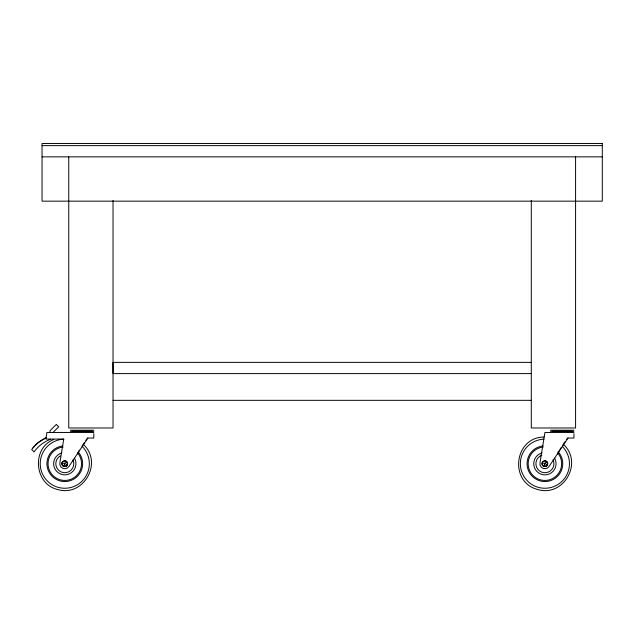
<?xml version="1.0" encoding="UTF-8"?>
<svg xmlns="http://www.w3.org/2000/svg" width="634" height="634" viewBox="0 0 634 634"><rect width="100%" height="100%" fill="white"/><g stroke="black" fill="none" stroke-linecap="round" stroke-linejoin="round"><path stroke-width="0.95" d="M50.015 432.586L50.015 430.724L56.339 424.415L58.7 426.785L53.018 432.459M93.816 433.593L93.816 438.054L87.389 438.046M573.936 433.593L573.936 438.054L567.509 438.046L566.487 439.584M545.034 466.473L546.666 465.855L547.522 464.667A2.813 2.813 0 0 0 546.5 461.378L545.842 461.029A2.877 2.877 0 0 0 542.514 462.035L542.165 462.693A2.813 2.813 0 0 0 543.187 465.982L543.845 466.331L545.842 461.029L547.047 461.877L547.673 463.573M542.308 462.741L542.205 462.979A2.79 2.79 0 0 0 543.504 466.117L544.828 466.481M64.906 466.473L66.546 465.855L67.561 463.779M77.324 453.904L79.345 450.14M557.444 453.904L559.465 450.14M82.087 446.019L84.282 442.714M85.859 440.353L86.882 438.815M87.872 438.046L69.13 466.22A5.024 5.024 0 0 1 59.929 462.4L63.725 439.061L45.87 439.053L46.948 432.443L93.816 432.475M560.012 449.316L561.114 447.667M562.762 445.195L564.957 441.89M567.993 438.046L549.25 466.22A5.024 5.024 0 0 1 540.049 462.4L544.923 432.459L573.936 432.475M67.101 465.221L67.481 462.986L65.722 461.029A2.877 2.877 0 0 0 62.394 462.035L62.045 462.693L67.402 464.667A2.813 2.813 0 0 0 66.38 461.378L65.722 461.029L63.725 466.331L63.067 465.982A2.877 2.877 0 0 1 62.037 462.63M547.221 465.221L547.602 462.986L545.628 461.005A2.79 2.79 0 0 0 542.49 462.305M32.849 448.008L38.23 442.564L46.417 437.619A34.783 34.783 0 0 0 31.7 449.546L34.07 451.915A35.155 35.155 0 0 1 50.561 439.283M66.411 465.942L63.725 466.331A2.877 2.877 0 0 0 67.053 465.316M546.532 465.942L543.845 466.331M53.827 439.497C31.232 448.048 34.315 484.431 57.837 489.567C83.363 497.119 103.017 463.129 83.736 444.775M544.051 437.032C514.047 437.095 508.856 482.498 537.957 489.567C563.483 497.119 583.137 463.129 563.856 444.775M64.708 466.481L63.384 466.117A2.79 2.79 0 0 1 62.084 462.979L62.37 462.305A2.79 2.79 0 0 1 65.508 461.005L66.752 461.734L67.553 463.573M42.042 145.622L602.3 145.622M42.042 156.867L602.3 156.867M531.3 362.371L112.955 362.371L113.034 373.616L531.3 373.616M113.034 400.331L531.3 400.331M70.382 430.224L93.816 430.224M550.502 430.224L573.936 430.224M552.499 431.342L571.947 431.358M70.382 431.342L93.816 431.342M550.502 431.342L573.936 431.342M72.371 431.342L91.819 431.358M542.165 462.693L547.522 464.667L547.681 463.779M575.585 156.867L575.585 427.982L531.3 427.982L531.3 200.407M113.034 200.407L113.034 427.982L68.749 427.982L68.749 156.867M82.151 446.352A24.552 24.552 0 0 1 77.308 484.82A24.552 24.552 0 0 1 41.226 470.626A24.552 24.552 0 0 1 63.883 439.172M74.447 458.128A11.158 11.158 0 0 1 69.494 473.82A11.158 11.158 0 0 1 54.294 467.512A11.158 11.158 0 0 1 61.902 452.922M72.973 459.912A9.019 9.019 0 0 1 68.844 471.783A9.019 9.019 0 0 1 56.862 467.995A9.019 9.019 0 0 1 60.293 455.909M78.664 452.47A17.855 17.855 0 0 1 73.156 479.47A17.855 17.855 0 0 1 47.701 468.914A17.855 17.855 0 0 1 62.932 445.948M77.8 453.175A16.738 16.738 0 0 1 72.633 478.488A16.738 16.738 0 0 1 48.77 468.589A16.738 16.738 0 0 1 63.043 447.057M547.166 465.332A2.813 2.813 0 0 1 543.917 466.323M562.271 446.352A24.552 24.552 0 0 1 557.429 484.82A24.552 24.552 0 0 1 521.346 470.626A24.552 24.552 0 0 1 544.004 439.172M554.568 458.128A11.158 11.158 0 0 1 549.615 473.82A11.158 11.158 0 0 1 534.414 467.512A11.158 11.158 0 0 1 542.022 452.922M553.094 459.912A9.019 9.019 0 0 1 548.489 472.005A9.019 9.019 0 0 1 536.538 467.044A9.019 9.019 0 0 1 541.84 455.244M558.174 451.757A17.855 17.855 0 0 1 553.823 479.169A17.855 17.855 0 0 1 527.916 469.208A17.855 17.855 0 0 1 543.053 445.948M557.92 453.175A16.738 16.738 0 0 1 552.753 478.488A16.738 16.738 0 0 1 528.891 468.589A16.738 16.738 0 0 1 543.164 447.057M602.3 143.514L42.042 143.514L42.042 201.16L602.3 201.16L602.3 143.514"/></g></svg>
